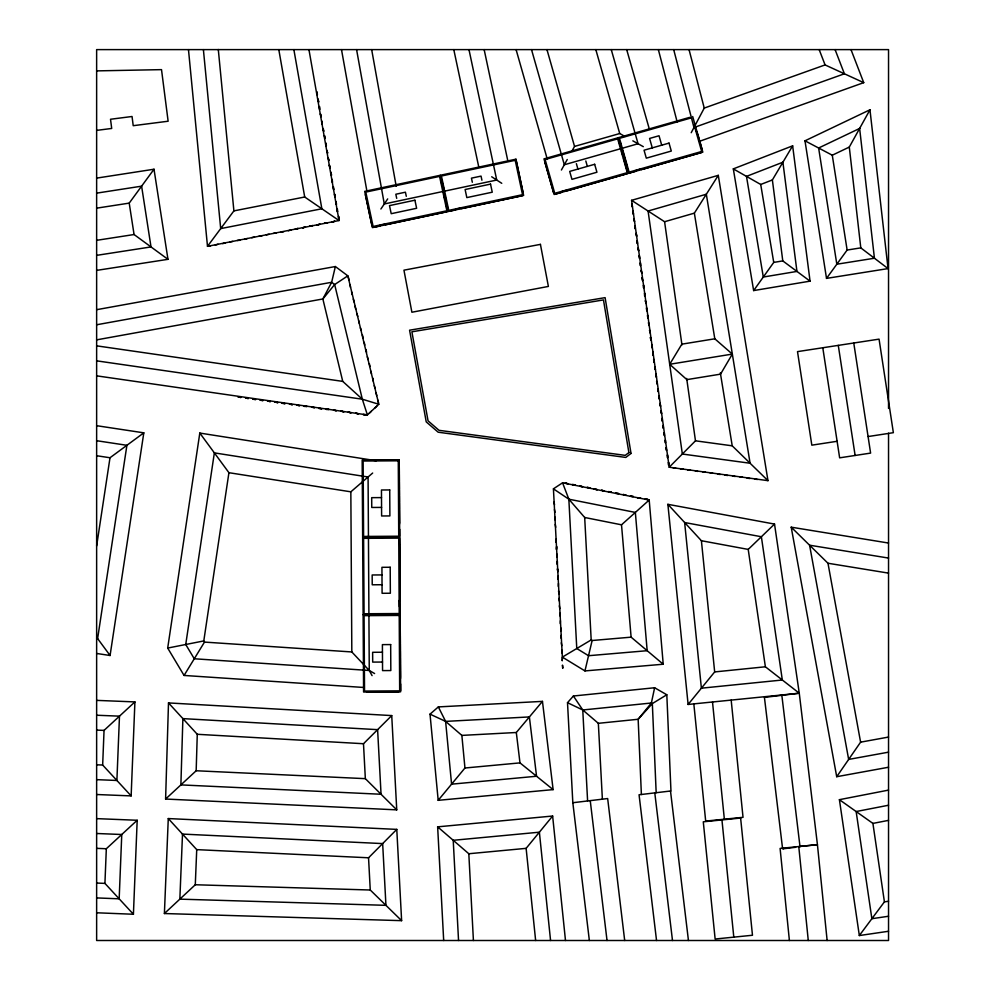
<?xml version="1.0" encoding="UTF-8"?>
<svg xmlns="http://www.w3.org/2000/svg" width="990" height="990" viewBox="0 0 990 990"><rect width="100%" height="100%" fill="white"/><g stroke="black" fill="none" stroke-linecap="round" stroke-linejoin="round"><path stroke-width="1.49" d="M165.602 799.041L168.498 702.925L391.731 715.584L396.743 809.857L165.602 799.041L196.169 770.752L365.347 778.66L396.743 809.857M196.169 770.752L197.27 734.295L168.498 702.925M96.636 794.512L131.138 795.898L102.663 765.035L104.049 730.397L134.912 701.91L96.636 700.376M96.636 912.78L133.415 914.253L104.928 883.389L106.326 848.739L137.189 820.265L96.636 818.631M131.138 795.898L134.912 701.91M133.415 914.253L137.189 820.265M164.402 913.535L168.275 818.557L396.78 829.385L401.618 920.663L164.402 913.535L195.29 884.751L370.26 890.01L401.618 920.663M195.29 884.751L196.725 849.63L168.275 818.557M783.498 848.739L783.56 848.096M672.977 467.738L675.725 468.109M680.291 468.728L683.187 469.124M687.704 470.064L690.5 470.114M695.054 470.745L697.839 471.438M702.516 471.76L705.35 472.143M709.904 472.762L712.664 473.133M717.589 474.123L720.336 474.507M727.724 475.509L724.903 475.126M732.402 475.819L735.186 476.524M739.79 476.821L742.537 477.205M754.491 478.826L757.338 479.531M248.168 398.537L245.384 397.832L248.243 398.549M252.722 399.18L255.63 399.589L252.846 398.871M260.11 400.22L263.006 400.616L260.221 399.911M274.997 401.977L277.769 402.695M277.695 402.683L274.923 401.965M284.848 403.685L282.076 402.967M289.526 404.019L292.31 404.737M292.236 404.724L289.451 404.007M296.913 405.058L299.685 405.764L296.839 405.046M304.215 406.086L307.11 406.482L304.252 406.407M314.375 407.831L311.603 407.113L314.498 407.521M318.941 408.474L321.837 408.87L319.052 408.165M326.18 409.353L329.051 409.439L326.106 409.34M333.605 410.07L336.39 410.788L333.531 410.058M355.757 413.177L358.529 413.894L355.682 413.164M365.916 414.934L363.021 414.525L365.966 414.612M363.788 687.468L184.066 675.452L167.694 648.066L199.807 433.063L376.188 460.734M372.079 675.626L369.258 670.477L351.821 651.952L204.485 642.089L203.792 640.926L228.925 472.7L199.807 433.063M96.636 545.948L110.001 457.751L143.81 432.84L96.636 425.688M96.636 653.462L110.076 655.504L143.81 432.84M567.889 483.788L565.166 482.922L567.963 483.801M572.468 484.382L575.339 484.952L572.48 484.704M579.719 486.152L582.59 486.733L579.855 485.855M589.892 488.194L587.095 487.303L589.892 487.86M594.408 489.097L597.131 489.642M608.479 491.535L611.337 492.104L608.479 491.857M615.78 492.995L618.651 493.565L615.792 493.329M625.903 495.346L623.094 494.456L625.89 495.012M633.204 496.473L630.345 496.238L633.278 496.497M637.721 497.71L640.58 497.958L637.647 497.698M647.819 499.406L644.96 499.158L647.893 499.418M656.543 940.5L639.057 794.772L670.96 790.948L666.815 694.77L654.625 687.753L651.37 703.011L638.154 719.272L641.384 794.5M378.811 404.267L347.837 275.851L335.363 266.533L331.65 282.286L322.864 298.968L342.75 381.385L362.328 399.205L378.811 404.267L367.401 414.946L96.636 375.841M584.954 670.923L592.131 640.505L631.113 637.164L663.226 664.228L584.954 670.923L562.357 657.113L553.422 488.837L562.567 482.811L649.192 500.037L663.226 664.228M691.218 132.709L704.249 108.083L825.078 64.919L863.726 82.653L851.004 49.611M888.055 268.587L860.793 247.871L849.296 147.077L869.962 109.791L804.981 140.815L826.514 278.388L888.055 268.587L869.962 109.791M561.404 170.008L567.245 159.514M572.344 150.344L574.534 146.409L546.963 49.611M732.328 354.086L720.547 374.146L686.85 379.628L669.685 364.283L681.85 344.161L714.805 338.803L732.328 354.086L669.685 364.283M810.055 281.148L782.781 260.902L772.373 179.945L792.644 145.827L733.318 168.882L753.638 290.577L810.055 281.148L792.644 145.827M184.066 675.452L204.485 642.089M714.891 339.372L694.361 213.147L718.295 175.341L631.571 200.327L669.203 467.218L767.968 480.657L718.295 175.341M380.89 209.026L387.696 198.903M888.537 767.25L836.711 776.705L860.595 742.166L827.974 563.248L791.208 527.175L888.537 543.04M753.638 290.577L773.735 262.412L760.716 184.474L733.318 168.882M826.514 278.388L847.131 250.049L832.281 155.207L804.981 140.815M96.636 208.16L129.207 203.123L154.007 169.228L96.636 178.113M308.942 49.611L339.013 220.547L207.492 246.324L233.9 210.882L218.295 49.5M888.537 931.268L859.332 935.55L884.416 901.865L872.908 823.408L839.409 799.673L888.537 790.107M774.527 524.081L748.217 549.413L765.381 666.79L799.264 693.21L688.112 704.459L714.669 671.925L701.403 540.726L667.879 504.318L774.527 524.081L799.264 693.21L817.431 844.668L827.133 940.5M535.639 940.5L526.123 848.356L552.63 816.032L437.642 826.848L443.681 940.5M438.186 800.328L464.954 768.005L519.985 762.882L553.125 789.612L542.458 701.378L438.347 706.909L430.019 714.149L438.186 800.328L553.125 789.612M430.019 714.149L445.611 721.388L461.86 735.397L516.31 732.501L542.458 701.378M589.359 940.5L572.826 802.729L567.505 702.677L573.408 696.007L654.625 687.753M669.203 467.218L695.475 440.822L686.676 378.44M196.725 849.63L368.54 857.785L396.78 829.385M197.27 734.295L363.491 743.725L391.731 715.584M369.183 413.288L371.262 411.333M631.113 637.164L621.51 524.811L649.192 500.037M351.821 651.952L350.844 491.82L372.673 473.034M347.837 275.851L334.657 284.538L322.864 298.968L96.636 339.855M666.815 694.77L652.336 703.568L638.154 719.272L598.344 723.319L582.764 709.979L567.505 702.677M562.357 657.113L591.191 639.924L584.682 517.485L568.842 499.195L553.422 488.837M832.281 155.207L849.296 147.077M760.716 184.474L772.373 179.945M699.645 141.273L863.726 82.653M631.571 200.327L664.587 221.723L694.361 213.147M574.534 146.409L619.728 133.539L624.962 136.459M689.708 117.365L543.968 158.87L554.115 194.486L702.826 152.126L692.691 116.511M690.55 118.107L619.493 138.34L629.12 172.136L701.663 151.482L694.126 125.025M619.01 140.11L619.938 145.443M544.896 162.162L546.814 168.857M546.938 169.302L548.955 176.406M549.091 176.851L551.294 184.61M697.925 134.9L695.896 129.876M698.049 135.345L700.079 142.449M551.418 185.056L553.633 192.815M700.202 142.894L702.108 149.589M627.994 171.641L626.336 163.721M350.138 284.563L350.472 287.335M351.549 291.815L352.242 294.661M353.306 299.067L353.987 301.913M355.051 306.306L355.732 309.152M356.821 313.632L357.798 316.33M358.64 320.624L359.308 323.396M360.385 327.863L361.362 330.561M364.196 342.28L364.864 345.052M365.941 349.532L366.597 352.23M367.364 356.784L368.045 359.63M370.037 366.498L369.369 363.726M370.817 371.114L371.473 373.824M373.218 381.063L372.859 378.217M374.319 385.617L374.963 388.315M376.052 392.782L376.732 395.629M377.796 400.034L378.465 402.806M440.835 177.73L441.948 185.749M516.458 161.642L518.141 169.537M365.397 194.708L366.844 201.527M441.02 178.621L442.74 183.954M366.943 201.972L368.478 209.199M518.228 169.983L519.911 177.878M368.577 209.657L370.248 217.54M520.01 178.336L521.544 185.563M445.871 201.453L445.042 194.758M370.347 217.998L372.03 225.881M445.97 201.911L448.21 209.682M446.02 202.096L446.898 209.038M521.643 186.009L523.091 192.827M167.694 648.066L203.792 640.926M233.9 210.882L304.71 197.01L339.013 220.547M295.243 228.987L298.114 228.43L295.379 229.296M309.87 226.128L312.741 225.559M325.091 223.146L327.368 223.022M334.694 221.265L331.885 222.144L334.62 221.277M215.313 245.112L218.047 244.245M229.89 241.931L232.761 241.374M240.063 240.261L237.204 240.496M244.579 239.382L247.314 238.516M261.855 235.991L258.996 236.226M283.796 231.697L280.999 232.242M317.246 225.002L320.067 224.136L317.32 224.99M327.443 223.01L324.51 223.257M888.537 805.241L856.152 811.54L871.868 918.708L888.537 916.257M872.908 823.408L888.537 820.363M860.595 742.166L888.537 737.067M888.537 752.165L848.653 759.429L809.597 545.205L888.537 558.075M96.636 309.684L335.363 266.533M96.636 324.769L331.65 282.286L334.657 284.538L362.328 399.205L367.401 414.946M317.085 94.681L316.911 91.81L317.406 94.694M318.669 101.97L317.864 99.21M319.621 109.37L319.461 106.499L319.646 109.445M320.426 113.974L321.23 116.733L320.414 113.9M321.688 121.25L322.183 124.134L322.01 121.263M323.272 128.539L323.767 131.423L322.975 128.663M324.633 135.63L325.128 138.513L324.324 135.766M326.081 145.914L325.908 142.981L326.391 145.79M326.873 150.455L327.678 153.203L326.861 150.381M328.928 160.479L328.136 157.719L328.94 160.553M329.41 165.144L329.893 167.879M331.007 172.433L331.477 175.168M332.232 179.549L332.405 182.42L332.219 179.475M333.494 186.825L333.68 189.758L333.197 186.949M334.447 194.226L334.954 197.109L334.781 194.238M336.204 204.373L336.043 201.514L336.538 204.398M338.753 219.062L338.58 216.204L338.766 219.137M773.735 262.412L782.781 260.902M847.131 250.049L860.793 247.871M96.636 193.137L141.607 186.169L151.012 246.931L96.636 255.358M96.636 240.322L134.071 234.531L167.966 259.331L96.636 270.381M837.107 441.293L811.825 445.166L797.507 351.623L879.058 339.137L893.364 432.68L868.082 436.553M884.416 901.865L888.537 901.259M632.078 206.675L631.991 203.804L632.4 206.712M633.13 214.063L633.043 211.192L633.464 214.088M633.798 218.691L634.516 221.463M634.503 221.389L633.786 218.617M636.224 233.405L636.607 236.152M638.241 248.119L638.649 251.015L637.931 248.23M639.379 258.365L639.293 255.494L639.701 258.39M640.357 262.944L640.443 265.815L640.344 262.87M641.805 273.079L641.087 270.295L641.817 273.153M642.151 277.745L642.547 280.504M643.611 287.954L643.512 285.009L643.599 287.88M646.062 303.46L645.332 300.601L646.049 303.385M646.383 307.977L646.792 310.885L646.705 308.014M647.435 315.365L647.856 318.26L647.757 315.315M648.5 322.814L649.23 325.586M649.217 325.512L648.487 322.74M649.564 330.19L650.282 332.974M650.269 332.9L649.551 330.115M650.455 337.367L650.851 340.114M653.61 359.432L654.019 362.328L653.932 359.457M654.984 366.758L655.392 369.654L654.675 366.882M656.123 377.004L656.036 374.146L656.444 377.042M656.618 381.422L657.348 384.207L656.618 381.348M659.043 396.136L659.13 399.007L659.043 396.062M660.107 403.524L660.503 406.271M661.147 410.825L661.567 413.721L660.837 410.949M662.298 421.146L662.199 418.201L662.285 421.072M663.312 428.225L663.226 425.354L663.325 428.299M663.968 432.779L664.377 435.674L664.29 432.803M665.342 440.191L665.429 443.062L665.342 440.117M666.084 447.616L666.48 450.363M668.51 462.33L668.596 465.201L668.498 462.256M96.636 130.383L111.697 128.453L110.521 119.258L132.041 116.498L133.217 125.693L168.127 121.225L161.519 69.634L96.636 70.884M799.264 693.21L764.429 697.393L782.607 848.851L795.663 847.279M572.826 802.729L607.662 798.546L624.69 940.5M573.408 696.007L582.764 709.979L651.37 703.011L652.336 703.568L656.172 792.718M714.669 671.925L765.381 666.79M437.642 826.848L468.815 853.739L526.123 848.356M554.066 502.029L554.536 504.863M554.462 509.553L554.932 512.313M554.858 516.99L555.006 519.849M555.254 524.366L555.724 527.274M556.046 541.876L556.219 539.005L556.058 541.951M556.442 549.326L556.615 546.455L556.454 549.4M557.16 556.751L556.689 553.917L557.16 556.826M557.085 561.355L557.246 564.288L557.407 561.417M557.481 568.879L557.432 570.277M557.481 568.804L557.952 571.638M558.199 576.304L558.026 579.175L558.199 576.23M558.447 583.457L558.286 586.389M559.004 593.814L558.521 590.906M559.387 601.19L558.917 598.356M559.783 608.627L559.313 605.806M560.031 613.231L560.179 616.077M560.253 623.539L560.427 620.668M560.81 627.883L560.971 630.803M561.206 635.332L561.033 638.191M561.751 645.69L561.281 642.782M561.998 650.22L562.147 653.14M562.629 668.04L562.468 665.119L562.939 668.027M445.611 721.388L529.378 716.933L536.555 776.247L451.576 784.167L445.611 721.388L438.347 706.909M399.218 461.018L399.255 467.057M399.267 467.602L399.304 473.641M399.304 474.173L399.341 480.831M399.341 481.375L399.391 488.911M399.391 489.444L399.428 495.248M399.44 495.78L399.477 502.14M381.509 497.599L371.696 497.661L371.757 507.474L381.571 507.412M399.477 502.685L399.514 509.033M399.514 509.565L399.552 515.419M399.552 515.951L399.601 522.435M399.601 522.968L398.921 522.98L398.958 529.304L399.638 529.304M398.921 523.846L399.601 523.834M399.638 529.836L399.675 536.036M362.649 537.397L399.688 537.162M399.688 538.337L399.725 544.376M399.737 544.908L399.774 550.96M399.774 551.492L399.811 558.15M399.811 558.682L399.861 566.231M399.861 566.763L399.898 572.567M399.911 573.099L399.948 579.459M381.979 574.918L372.166 574.98L372.228 584.793L382.041 584.731M399.948 579.991L399.985 586.352M399.985 586.884L400.022 592.738M400.034 593.27L400.071 599.754M400.071 600.287L399.391 600.287L399.428 606.623L400.108 606.623M399.391 601.165L400.071 601.153M400.108 607.155L400.146 613.355M373.96 614.072L381.348 614.023M381.818 614.023L389.887 614.543M363.12 614.716L400.158 614.481M400.17 615.644L400.207 621.695M400.207 622.227L400.245 628.279M400.245 628.811L400.282 635.469M400.294 636.001L400.331 643.549M400.344 644.082L400.368 649.885M400.381 650.418L400.418 656.778M382.449 652.237L372.636 652.299L372.698 662.1L382.511 662.05M400.418 657.31L400.455 663.671M400.455 664.203L400.492 670.057M400.505 670.589L400.542 677.073M400.542 677.606L399.861 677.606L399.898 683.942L400.579 683.942M399.861 678.472L400.542 678.472M400.579 684.474L400.616 690.673M96.636 715.238L119.481 716.154L116.894 780.466L96.636 779.65M96.636 730.1L104.049 730.397M96.636 764.8L102.663 765.035M96.636 833.493L121.758 834.508L119.171 898.821L96.636 897.918M96.636 848.356L106.326 848.739M96.636 883.055L104.928 883.389M369.258 670.477L194.275 658.771L185.736 644.49L214.36 452.875L368.082 476.994L369.258 670.477L374.604 673.547M695.475 440.822L732.216 445.822L767.968 480.657M747.054 478.133L749.962 478.529M282.026 403.289L284.922 403.697M96.636 345.844L342.75 381.385M96.636 360.843L362.328 399.205M96.636 440.711L126.906 445.302L97.614 638.6L96.636 638.451M96.636 455.734L110.001 457.751M228.925 472.7L350.844 491.82M827.974 563.248L888.537 573.123M701.403 540.726L748.217 549.413M568.842 499.195L635.345 512.424L647.175 650.702L588.543 655.714L576.774 648.524L568.842 499.195L562.567 482.811M584.682 517.485L621.51 524.811M594.334 489.085L597.205 489.654M632.833 140.84L643.314 146.668M591.191 639.924L592.131 640.505M491.696 176.777L501.757 183.311M376.707 406.246L374.628 408.189M96.636 637.263L110.076 655.504M835.09 49.611L844.396 73.792L693.965 127.537L673.695 49.611M819.176 49.611L825.078 64.919M701.712 152.448L695.896 154.106M695.376 154.254L689.572 155.913M689.052 156.061L682.642 157.88M682.135 158.029L674.883 160.095M674.363 160.244L668.795 161.828M668.275 161.976L662.149 163.721M661.716 145.196L659.031 135.754L649.588 138.452L652.286 147.881M661.642 163.87L655.529 165.602M626.695 49.611L649.304 128.985M655.009 165.751L649.378 167.36M648.871 167.496L642.634 169.278M611.263 49.611L638.067 143.748L564.325 164.761L531.519 49.611M642.126 169.426L641.941 168.77L635.84 170.503L636.038 171.159M641.099 169.005L641.285 169.661M635.518 171.307L629.553 173.003M595.819 49.611L619.728 133.539M620.198 142.164L620.953 144.837M622.661 150.814L623.873 155.071M624.368 156.816L625.841 161.989M618.329 137.697L628.477 173.312M621.534 151.062L623.007 156.234M623.539 158.103L625.16 163.783M625.284 164.229L627.19 170.924M627.351 173.634L621.534 175.292M621.027 175.428L615.211 177.086M614.691 177.235L608.293 179.066M607.773 179.202L600.522 181.269M600.002 181.417L594.433 183.001M593.913 183.15L587.788 184.895M585.82 160.986L587.355 166.37M587.28 185.043L581.167 186.788M576.378 163.672L577.925 169.055M580.647 186.937L575.029 188.533M574.509 188.682L568.272 190.451M567.765 190.6L567.579 189.944L561.491 191.676L561.677 192.332M566.738 190.179L566.923 190.835M561.157 192.481L555.192 194.189M516.087 49.611L547.346 159.378M689.04 49.611L704.249 108.083M658.362 49.611L677.16 121.894M362.427 334.966L363.107 337.813M348.369 277.25L349.062 280.096M522.497 195.649L516.582 196.911M516.062 197.022L510.147 198.285M484.16 49.611L507.92 161.296M509.627 198.396L503.118 199.782M502.586 199.893L495.21 201.453M468.975 49.611L496.733 180.044L384.293 203.965L356.586 49.611M494.691 201.564L489.023 202.777M488.491 202.888L482.266 204.212M481.92 180.217L481.041 176.109L471.45 178.151L472.329 182.259M453.791 49.611L478.789 167.1M481.746 204.324L475.534 205.648M475.002 205.759L469.285 206.972M468.765 207.083L462.417 208.432M461.897 208.544L461.761 207.875L455.561 209.199L455.709 209.868M460.907 208.061L461.055 208.729M455.177 209.979L449.114 211.266M443.124 185.761L443.743 188.657M440.303 175.279L448.012 211.501M443.817 194.535L445.055 200.327M446.874 211.736L440.958 212.999M440.439 213.11L434.523 214.372M434.004 214.483L427.482 215.87M426.962 215.981L419.587 217.553M419.067 217.664L413.387 218.864M412.867 218.976L406.643 220.3M406.296 196.305L405.417 192.196L395.827 194.238L396.705 198.347M406.123 220.411L399.911 221.735M399.378 221.847L393.661 223.059M393.141 223.171L386.793 224.52M386.273 224.631L386.137 223.963L379.937 225.287L380.073 225.955M385.283 224.148L385.419 224.817M379.554 226.067L373.49 227.353M312.679 225.584L309.944 226.116M291.048 229.94L288.313 230.806M276.346 232.823L273.549 233.38M269.107 234.246L266.31 234.791M254.48 237.117L251.683 237.662M225.448 242.797L222.701 243.664M210.734 245.681L208.011 246.213M791.208 527.175L836.711 776.705M371.671 49.611L396.198 186.244M341.5 49.611L366.931 191.268M293.869 49.611L321.861 208.779L220.696 228.603L203.396 49.611M278.796 49.611L304.71 197.01M318.186 99.161L318.681 102.044M330.994 172.359L331.489 175.242M329.398 165.07L329.905 167.953M720.336 372.822L732.216 445.822M154.007 169.228L167.966 259.331M129.207 203.123L134.071 234.531M853.764 343.01L870.606 453.098L839.644 457.838L822.789 347.75M838.283 345.386L855.125 455.462M839.409 799.673L859.332 935.55M636.211 233.331L636.62 236.226M642.139 277.67L642.547 280.578M660.095 403.45L660.503 406.346M650.442 337.293L650.851 340.189M666.072 447.542L666.493 450.438M664.587 221.723L681.962 344.966M516.31 732.501L519.985 762.882M781.84 695.302L800.019 846.759M670.502 791.01L688.446 940.5M654.786 792.891L672.495 940.5M590.238 800.638L607.031 940.5M799.425 846.487L817.431 844.668L780.095 848.442L789.401 940.5M552.63 816.032L565.488 940.5M550.564 940.5L539.377 832.194L453.222 840.3L458.543 940.5M798.769 846.549L808.273 940.5M731.177 700.103L743.032 817.319L705.684 821.094L693.829 703.878M712.503 701.984L724.358 819.2M721.945 819.93L733.8 937.134M667.879 504.318L688.112 704.459M188.471 49.611L207.492 246.324M461.86 735.397L464.954 768.005M598.344 723.319L602.378 799.178M582.764 709.979L587.602 800.947M468.815 853.739L473.418 940.5M363.491 743.725L365.347 778.66M368.54 857.785L370.26 890.01M397.943 537.174L389.874 537.224M398.413 614.493L390.345 614.543M398.883 691.812L390.815 691.862M396.569 459.867L389.602 459.904M389.144 459.917L381.756 459.954M389.417 537.236L381.348 537.285M390.357 691.862L382.289 691.911M381.299 459.954L373.23 460.004M380.89 537.285L373.502 537.322M381.831 691.911L374.443 691.961M372.76 460.016L364.691 460.065M373.973 691.961L367.018 692.01M888.537 408.437L888.537 49.611L96.636 49.611L96.636 940.5L888.537 940.5L888.537 433.187M182.878 718.616L180.885 784.897L381.051 794.252L377.611 729.655L182.878 718.616M182.506 834.087L179.846 899.143L385.939 905.33L382.66 843.591L182.506 834.087M238.083 396.804L240.855 397.51L238.008 396.792M267.609 400.938L270.394 401.655L267.535 400.938M340.919 411.098L343.765 411.828L340.919 411.098M348.369 412.149L351.153 412.855L348.294 412.137M601.784 490.248L604.519 491.114L601.71 490.223M628.885 452.591L625.247 455.363L439.016 430.316L428.064 420.849L411.889 331.811L603.467 299.921L628.885 452.591M631.026 453.432L625.791 457.43L438.174 432.209L426.232 421.889L409.575 330.19L605.1 297.644L631.026 453.432M859.629 128.44L818.631 148.005L836.822 264.219L874.43 258.229L859.629 128.44M782.892 162.224L746.485 176.381L763.302 277.039L796.95 271.421L782.892 162.224M706.328 194.238L648.079 211.019L682.345 454.026L750.098 463.246L706.328 194.238M617.673 138.86L545.131 159.526L554.759 193.322L627.301 172.656L617.673 138.86M594.668 164.291L569.683 171.406L571.948 179.351L596.933 172.235L594.668 164.291M669.03 143.105L644.045 150.22L646.309 158.165L671.294 151.049L669.03 143.105M515.939 159.18L364.679 191.367L372.389 227.589L523.636 195.414L515.939 159.18M439.572 176.393L365.805 192.097L373.119 226.463L446.886 210.771L439.572 176.393M515.208 160.306L441.429 176.01L448.742 210.375L522.522 194.684L515.208 160.306M414.909 200.203L389.491 205.611L391.211 213.692L416.629 208.284L414.909 200.203M490.533 184.115L465.114 189.523L466.835 197.604L492.253 192.196L490.533 184.115M305.427 226.995L302.618 227.873L305.427 226.995M540.429 244.369L403.945 270.171L411.889 312.234L548.386 286.432L540.429 244.369M337.305 208.853L337.491 211.798L337.305 208.853M635.159 226.017L635.246 228.888L635.159 225.943M637.263 240.706L637.362 243.651L637.263 240.706M644.589 293.176L644.688 296.121L644.589 293.176M651.816 344.619L651.915 347.564L651.816 344.619M652.868 352.007L652.967 354.94L652.868 352.007M657.991 388.761L658.078 391.632L657.979 388.686M667.458 454.942L667.545 457.813L667.446 454.868M782.323 680.006L701.39 688.186L684.635 522.522L761.372 536.741L782.323 680.006M740.619 818.037L703.284 821.811L715.139 939.027L752.474 935.253L740.619 818.037M562.394 657.657L562.233 660.602L562.394 657.657M399.218 459.855L362.179 460.078L363.59 692.022L400.628 691.8L399.218 459.855M398.277 460.808L363.132 461.018L363.59 536.444L398.735 536.221L398.277 460.808M389.726 489.939L381.459 489.988L381.62 515.976L389.887 515.926L389.726 489.939M398.747 538.115L363.602 538.337L364.06 613.763L399.205 613.54L398.747 538.115M390.196 567.258L381.93 567.307L382.091 593.295L390.357 593.233L390.196 567.258M399.218 615.433L364.072 615.656L364.53 691.07L399.675 690.859L399.218 615.433M390.666 644.577L382.4 644.626L382.561 670.601L390.827 670.552L390.666 644.577"/></g></svg>
